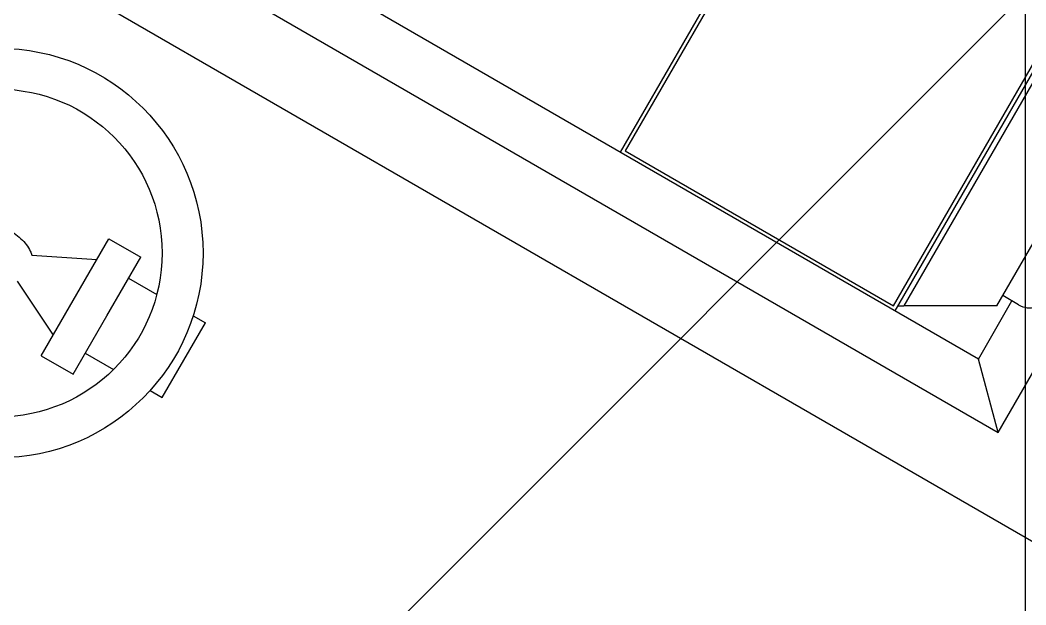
# Model space of a CAD drawing. Header units: metres. Extents: x 0 to 63075, y 0 to 44550.
# Drawn here: x 52682.5 to 52766.8, y 37484 to 37533 of the extents above; entities that cross this region are included whole.
import ezdxf

# ---------------------------------------------------------------- set-up
doc = ezdxf.new("R2010")
doc.units = ezdxf.units.M
doc.header["$LTSCALE"] = 75
for name, color, linetype in [('AI-Hatch mob', 7, 'Continuous'), ('GSB', 7, 'Continuous'), ('ML6', 1, 'Continuous'), ('SDM', 7, 'Continuous'), ('SL1', 8, 'Continuous')]:
    doc.layers.add(name, color=color, linetype=linetype)

# ---------------------------------------------------------------- blocks, each defined once
blk = doc.blocks.new('A$C6bae614f')
at = {"layer": 'SL1'}
for p, q in [((366170.33, 26155.59), (365320.28, 24683.38)), ((366171.06, 26152.86), (365323.01, 24684.11)), ((365472.83, 24597.6), (366320.88, 26066.35)), ((366323.61, 26067.09), (365473.56, 24594.87)), ((365530.57, 24597.6), (365950.36, 25324.64)), ((365888.89, 25308.18), (365478.61, 24597.6)), ((365520.24, 24567.92), (364983.32, 24877.94)), ((364942.34, 24866.96), (365531.22, 24526.94)), ((364870.8, 24858.61), (365608.88, 24432.45)), ((365323.01, 24684.11), (365472.83, 24597.6)), ((364996.96, 24569.79), (365034.68, 24635.12)), ((365034.68, 24635.12), (365052.54, 24624.8)), ((364991.85, 24625.91), (365028, 24623.55)), ((365033.68, 24592.14), (365052.54, 24624.8)), ((365045.75, 24613.04), (365061.51, 24603.94)), ((364983.52, 24611.49), (365003.64, 24581.35)), ((365542.72, 24598.25), (365533.88, 24603.35)), ((365475.14, 24597.6), (365478.61, 24597.6)), ((365530.57, 24597.6), (365478.61, 24597.6)), ((365520.24, 24567.92), (365538.99, 24600.4)), ((365014.82, 24559.47), (365033.68, 24592.14)), ((365081.88, 24592.17), (365088.65, 24588.27)), ((365531.22, 24526.94), (365569.97, 24594.05)), ((365064.52, 24546.47), (365088.65, 24588.27)), ((364996.96, 24569.79), (365014.82, 24559.47)), ((365021.62, 24571.24), (365037.38, 24562.14)), ((365531.22, 24526.94), (365520.24, 24567.92)), ((365057.75, 24550.38), (365064.52, 24546.47))]:
    blk.add_line(p, q, dxfattribs=at)
for radius in [114.3, 91.44]:
    blk.add_circle((364973.06, 24627.14), radius, dxfattribs=at)
blk.add_arc((365549.07, 24609.24), 12.7, 239.9981, 329.9981, dxfattribs=at)
blk.add_open_spline([(364962.61, 24642.79), (364962.96, 24642.87), (364963.31, 24642.93), (364963.66, 24642.98), (364965.51, 24643.25), (364967.52, 24643.25), (364969.59, 24642.96), (364972.2, 24642.59), (364974.9, 24641.79), (364977.48, 24640.6), (364980.48, 24639.22), (364983.32, 24637.33), (364985.67, 24635.12), (364987.9, 24633.03), (364989.7, 24630.67), (364990.89, 24628.26), (364991.27, 24627.48), (364991.59, 24626.7), (364991.85, 24625.91)], degree=3, knots=[0.637218, 0.637218, 0.637218, 0.637218, 0.70005, 0.70005, 0.70005, 1.024067, 1.024067, 1.024067, 1.43199, 1.43199, 1.43199, 1.906884, 1.906884, 1.906884, 2.35788, 2.35788, 2.35788, 2.504375, 2.504375, 2.504375, 2.504375], dxfattribs=at)
blk = doc.blocks.new('zw$15D4')
at = {"layer": 'ML6', "xscale": 0.2502808837766805, "yscale": 0.2502808837766805, "zscale": 0.2502808837766805}
blk.add_blockref('A$C6bae614f', (-85544.74, -3177.34), dxfattribs=at)

msp = doc.modelspace()

# ---------------------------------------------------------------- hatches: boundary and pattern name
at = {"layer": 'AI-Hatch mob'}
h = msp.add_hatch(dxfattribs=at)
h.set_pattern_fill('ANSI31', color=256, scale=25)
h.set_pattern_definition([(45, (-12666.46, -59.206), (-56.1266, 56.1266), [])])
h.paths.add_polyline_path([(52766.705, 38156.136), (51956.788, 38156.136), (51956.788, 36564.594), (52766.705, 36564.594)])

# ---------------------------------------------------------------- linework, layer by layer
at = {"layer": 'SDM'}
msp.add_lwpolyline([(51956.788, 38156.136), (52766.705, 38156.136), (52766.705, 36564.594), (51956.788, 36564.594)], close=True, dxfattribs=at)

# ---------------------------------------------------------------- block references
at = {"layer": 'GSB', "xscale": 0.6000000000000068, "yscale": 0.6000000000000068, "zscale": 0.6000000000000068}
msp.add_blockref('zw$15D4', (49200, 35721.635), dxfattribs=at)

doc.saveas('drawing.dxf')
